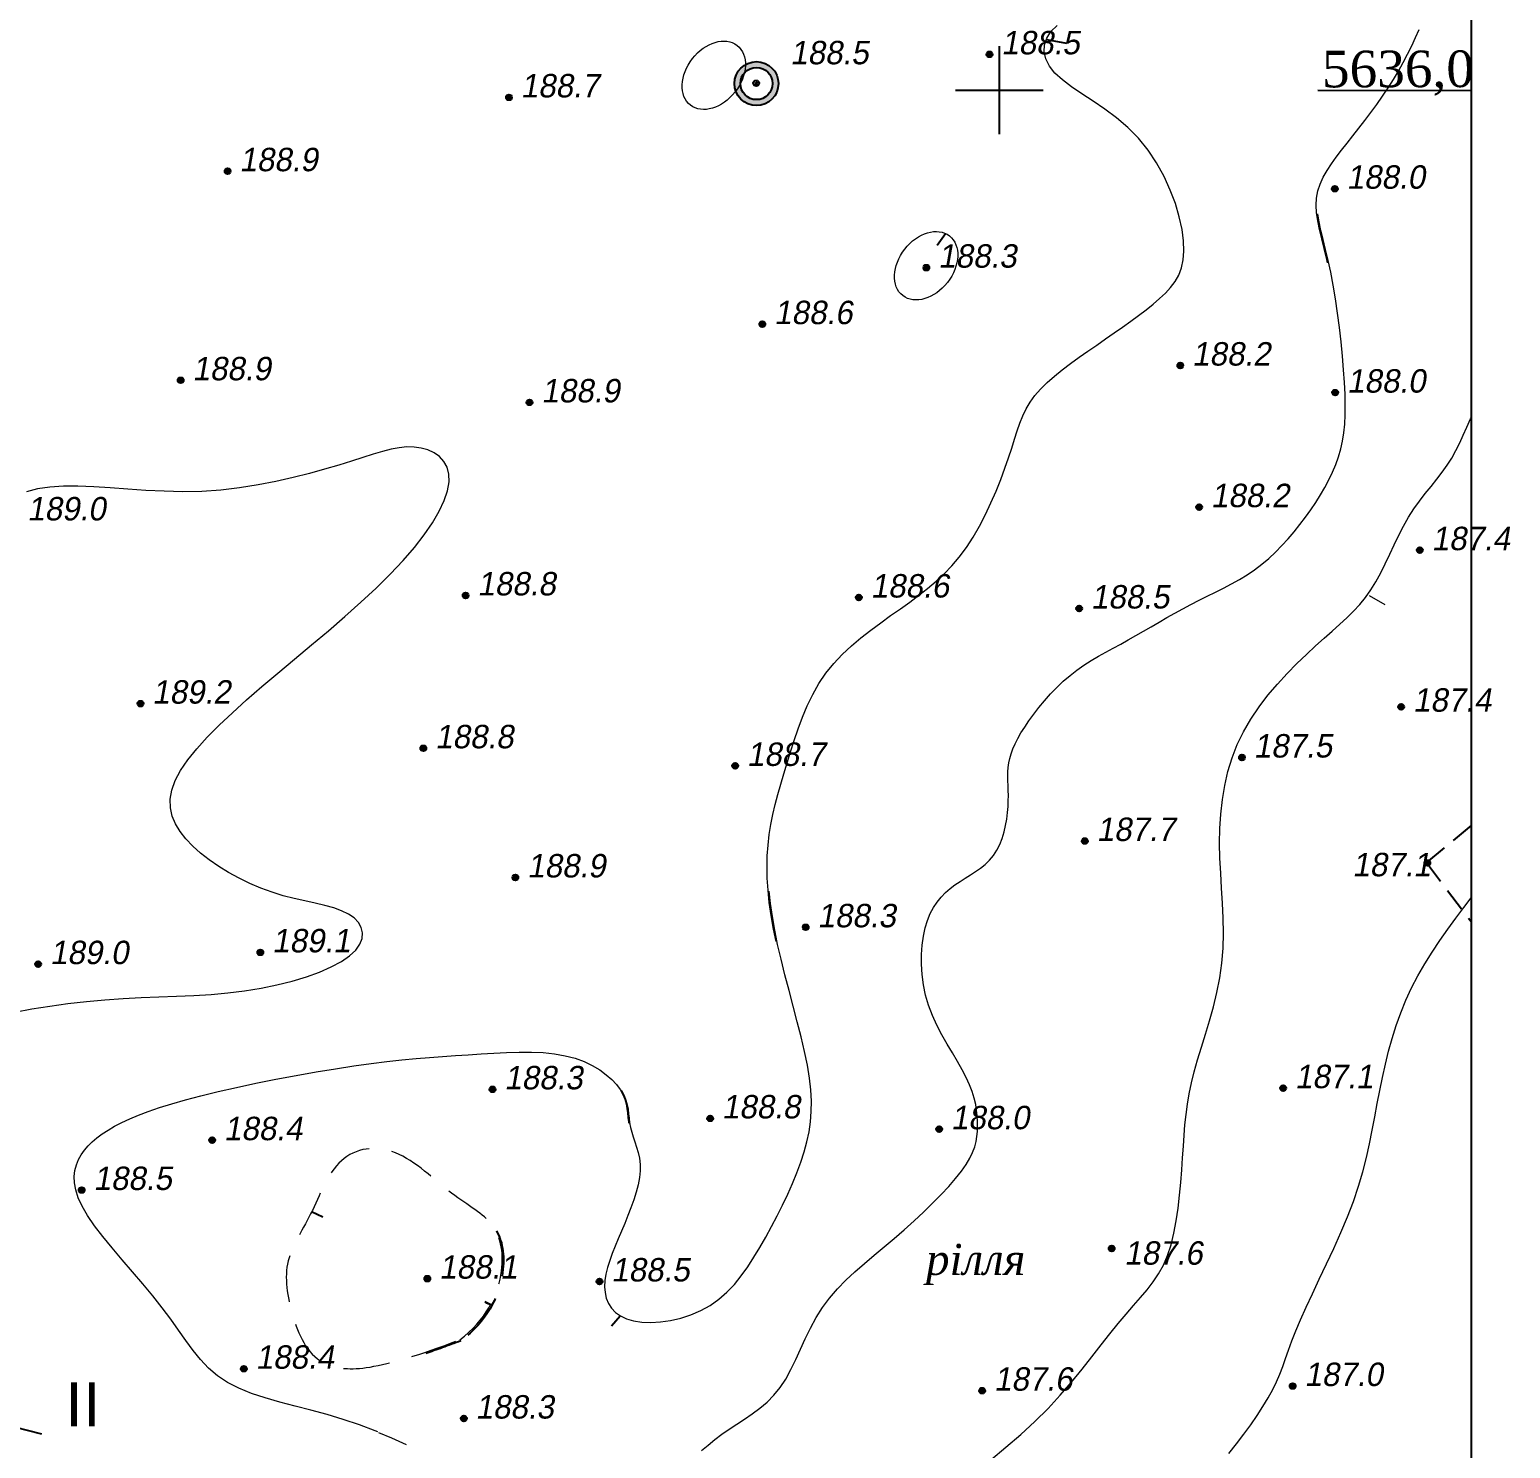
# Model space of a CAD drawing. Header units: millimetres. Extents: x 0 to 6474735, y 0 to 11273163.
# Drawn here: x 3234067.5 to 3234269.8, y 5635814.4 to 5636008.3 of the extents above; entities that cross this region are included whole.
import ezdxf
from ezdxf.enums import TextEntityAlignment as Align

# ---------------------------------------------------------------- set-up
doc = ezdxf.new("R2010")
doc.units = ezdxf.units.MM
doc.header["$PDMODE"] = 32
doc.header["$PDSIZE"] = 0.8
doc.linetypes.add('DASHED2', pattern=[9.525, 6.35, -3.175])
for name, color, linetype in [('NB', 7, 'Continuous'), ('ВЫСОТЫ', 7, 'Continuous'), ('ЗАРАМОЧНОЕ ОФ.', 7, 'Continuous'), ('кресты', 7, 'Continuous'), ('ОШИБКИ', 7, 'Continuous'), ('ПИКЕТЫ', 7, 'Continuous'), ('ПРОМЫШЛЕННЫЕ', 7, 'Continuous'), ('ПРОФІЛЬ_БОРТА', 7, 'Continuous'), ('ПУНКТЫ', 7, 'Continuous'), ('РЕЛЬЕФ', 7, 'Continuous'), ('ТОКА_СТ', 1, 'Continuous')]:
    doc.layers.add(name, color=color, linetype=linetype)
doc.styles.add('grad', font='grad.shx')
doc.styles.add('universw', font='universw.shx', dxfattribs={"oblique": 10})
doc.styles.add('user', font='symeteo.shx', dxfattribs={"height": 2.5})
doc.styles.add('стиль1', font='verdana.ttf', dxfattribs={"height": 4})

# ---------------------------------------------------------------- blocks, each defined once
blk = doc.blocks.new('89_1')
h = blk.add_hatch(color=256)
h.paths.add_polyline_path([(-1.5, 0, 1), (1.5, 0, 1)])
h.paths.add_polyline_path([(1.1, 0, -1), (-1.1, 0, -1)], flags=16)
h.paths.add_polyline_path([(0.06, 0, -1), (-0.06, 0, -1)], flags=0)
for radius in [1.5, 1.1, 0.0622]:
    blk.add_circle((0, 0), radius)
at = {"color": 7, "linetype": 'Continuous', "style": 'grad', "oblique": 10, "width": 0.7}
for tag, p in [('P37', (6.48, 0.16)), ('P4', (6.45, -2.94))]:
    blk.add_attdef(tag, text='', height=2.5, dxfattribs=at).set_placement(p, align=Align.CENTER)
at = {"color": 7, "linetype": 'Continuous', "style": 'user', "flags": 8}
blk.add_attdef('ddddd', (2.53, -1.14), '', height=2.5, dxfattribs=at)
blk = doc.blocks.new('piket')
at = {"layer": 'ПИКЕТЫ', "linetype": 'Continuous'}
h = blk.add_hatch(color=7, dxfattribs=at)
edge = h.paths.add_edge_path()
edge.add_arc((0, 0), 0.3, 0, 360)
at = {"layer": 'ПИКЕТЫ', "color": 7, "linetype": 'Continuous'}
blk.add_circle((0, 0), 0.3, dxfattribs=at)
at = {"layer": 'ВЫСОТЫ', "style": 'universw', "oblique": 6}
blk.add_attdef('H', (1.88, -0.23), '', height=2, dxfattribs=at)
at = {"layer": 'ТОКА_СТ', "style": 'universw', "oblique": 6, "flags": 1}
blk.add_attdef('POINT', text='', height=2, dxfattribs=at).set_placement((0, -2.79), align=Align.CENTER)
blk = doc.blocks.new('POINTINV')
at = {"layer": 'ПУНКТЫ', "color": 0, "linetype": 'Continuous'}
blk.add_point((0, 0), dxfattribs=at)
at = {"layer": 'ВЫСОТЫ', "color": 0, "style": 'grad', "width": 0.7}
blk.add_attdef('POINT_H', (1.6, -0.8), '', height=1.65, dxfattribs=at)
at = {"layer": 'ОШИБКИ', "color": 0, "linetype": 'Continuous', "style": 'grad', "width": 0.7, "flags": 1}
blk.add_attdef('POINT_MX', text='', height=1.65, dxfattribs=at).set_placement((-4.2077, 4.453385), align=Align.RIGHT)
blk.add_attdef('POINT_MY', (2.8923, 4.253385), '', height=1.65, dxfattribs=at)

msp = doc.modelspace()

# ---------------------------------------------------------------- linework, layer by layer
at = {"color": 7, "lineweight": 18}
msp.add_lwpolyline([(3233108.398, 5636373.935), (3234264.428, 5636373.965), (3234264.435, 5634883.717), (3233108.432, 5634883.638)], close=True, dxfattribs=at)
at = {"color": 7, "linetype": 'Continuous'}
msp.add_lwpolyline([(3233108.398, 5636373.935), (3234264.428, 5636373.965), (3234264.428, 5634993.959), (3233893.929, 5634993.934), (3233893.929, 5634883.692), (3233108.432, 5634883.692)], close=True, dxfattribs=at)
at = {"layer": 'кресты', "color": 3, "linetype": 'Continuous'}
for p, q in [((3234200, 5635994), (3234200, 5636006)), ((3234194, 5636000), (3234206, 5636000))]:
    msp.add_line(p, q, dxfattribs=at)
at = {"layer": 'кресты', "color": 7, "linetype": 'Continuous'}
msp.add_line((3234243.493, 5635999.993), (3234264.401, 5635999.97), dxfattribs=at)
at = {"layer": 'ПИКЕТЫ', "color": 7, "linetype": 'DASHED2'}
for points, knots in [([(3234133.787, 5635701.41, 188.38), (3234126.587, 5635708.067, 188.38), (3234112.215, 5635719.51, 188.38), (3234092.066, 5635736.488, 188.38), (3234070.979, 5635752.248, 188.38), (3234059.55, 5635768.234, 188.38), (3234053.777, 5635787.643, 188.38), (3234049.163, 5635832.023, 188.38), (3234043.487, 5635861.646, 188.38)], [0.3879677, 0.3879677, 0.3879677, 0.3879677, 1, 2, 3, 4, 5, 6, 6, 6, 6]), ([(3234039.22, 5635860.71, 189.37), (3234039.22, 5635860.71, 189.37), (3234047.14, 5635812.78, 189.37), (3234051.575, 5635785.774, 189.36), (3234056.866, 5635767.073, 189.37), (3234065.42, 5635750.734, 189.37), (3234079.706, 5635741.43, 189.37), (3234090.091, 5635732.902, 189.37)], [0, 0, 0, 0, 1, 2, 3, 4, 4.4878914, 4.4878914, 4.4878914, 4.4878914])]:
    msp.add_open_spline(points, degree=3, knots=knots, dxfattribs=at)
at = {"layer": 'ПРОФІЛЬ_БОРТА'}
msp.add_lwpolyline([(3233379.719, 5635921.008), (3233485.443, 5635905.906), (3233644.101, 5635883.242), (3233778.541, 5635890.739), (3233976.254, 5635840.16), (3234069.18, 5635816.383)], dxfattribs=at)
at = {"layer": 'РЕЛЬЕФ', "color": 34, "linetype": 'Continuous', "lineweight": 13}
for points in [[(3234169.491, 5635883.642), (3234169.145, 5635885.339), (3234168.824, 5635887.198), (3234168.577, 5635888.973), (3234168.404, 5635890.672), (3234168.302, 5635892.3), (3234168.269, 5635893.866), (3234168.304, 5635895.376), (3234168.405, 5635896.837), (3234168.569, 5635898.257), (3234168.791, 5635899.648), (3234169.065, 5635901.021), (3234169.386, 5635902.389), (3234169.747, 5635903.764), (3234170.142, 5635905.159), (3234170.565, 5635906.587), (3234171.011, 5635908.059), (3234171.477, 5635909.583), (3234171.972, 5635911.145), (3234172.51, 5635912.728), (3234173.104, 5635914.313), (3234173.767, 5635915.881), (3234174.512, 5635917.415), (3234175.353, 5635918.896), (3234176.302, 5635920.305), (3234177.368, 5635921.629), (3234178.534, 5635922.873), (3234179.78, 5635924.044), (3234181.085, 5635925.152), (3234182.427, 5635926.206), (3234183.787, 5635927.213), (3234185.143, 5635928.184), (3234186.474, 5635929.126), (3234187.762, 5635930.05), (3234189.005, 5635930.972), (3234190.201, 5635931.911), (3234191.351, 5635932.885), (3234192.455, 5635933.912), (3234193.513, 5635935.011), (3234194.525, 5635936.199), (3234195.491, 5635937.495), (3234196.409, 5635938.908), (3234197.278, 5635940.417), (3234198.094, 5635941.991), (3234198.853, 5635943.599), (3234199.553, 5635945.21), (3234200.19, 5635946.795), (3234200.761, 5635948.322), (3234201.262, 5635949.761), (3234201.695, 5635951.089), (3234202.082, 5635952.313), (3234202.447, 5635953.447), (3234202.817, 5635954.505), (3234203.218, 5635955.5), (3234203.675, 5635956.449), (3234204.214, 5635957.364), (3234204.862, 5635958.259), (3234205.636, 5635959.148), (3234206.526, 5635960.03), (3234207.515, 5635960.906), (3234208.583, 5635961.776), (3234209.713, 5635962.637), (3234210.887, 5635963.491), (3234212.087, 5635964.336), (3234213.296, 5635965.171), (3234214.495, 5635965.997), (3234215.676, 5635966.813), (3234216.829, 5635967.619), (3234217.946, 5635968.415), (3234219.017, 5635969.203), (3234220.035, 5635969.981), (3234220.989, 5635970.751), (3234221.872, 5635971.512), (3234222.674, 5635972.269), (3234223.386, 5635973.042), (3234223.996, 5635973.856), (3234224.495, 5635974.736), (3234224.871, 5635975.706), (3234225.115, 5635976.79), (3234225.216, 5635978.015), (3234225.164, 5635979.404), (3234224.949, 5635980.97), (3234224.573, 5635982.68), (3234224.036, 5635984.489), (3234223.341, 5635986.351), (3234222.488, 5635988.221), (3234221.48, 5635990.054), (3234220.319, 5635991.804), (3234219.005, 5635993.427), (3234217.55, 5635994.889), (3234215.997, 5635996.202), (3234214.4, 5635997.391), (3234212.811, 5635998.482), (3234211.283, 5635999.498), (3234209.87, 5636000.463), (3234208.622, 5636001.404), (3234207.595, 5636002.343), (3234206.831, 5636003.3), (3234206.337, 5636004.268), (3234206.113, 5636005.235), (3234206.158, 5636006.189), (3234206.468, 5636007.116), (3234207.044, 5636008.005), (3234207.883, 5636008.843)], [(3234198.843, 5635812.803), (3234200.905, 5635814.55), (3234202.928, 5635816.294), (3234204.859, 5635818.053), (3234206.657, 5635819.841), (3234208.323, 5635821.643), (3234209.87, 5635823.435), (3234211.309, 5635825.196), (3234212.652, 5635826.902), (3234213.912, 5635828.531), (3234215.099, 5635830.06), (3234216.226, 5635831.467), (3234217.301, 5635832.739), (3234218.323, 5635833.904), (3234219.284, 5635834.999), (3234220.179, 5635836.062), (3234221.002, 5635837.132), (3234221.747, 5635838.244), (3234222.408, 5635839.439), (3234222.979, 5635840.752), (3234223.457, 5635842.211), (3234223.849, 5635843.794), (3234224.168, 5635845.47), (3234224.423, 5635847.206), (3234224.626, 5635848.971), (3234224.787, 5635850.731), (3234224.917, 5635852.456), (3234225.028, 5635854.112), (3234225.13, 5635855.678), (3234225.235, 5635857.168), (3234225.355, 5635858.605), (3234225.503, 5635860.015), (3234225.69, 5635861.421), (3234225.93, 5635862.847), (3234226.233, 5635864.319), (3234226.612, 5635865.859), (3234227.072, 5635867.487), (3234227.593, 5635869.198), (3234228.145, 5635870.984), (3234228.701, 5635872.834), (3234229.231, 5635874.74), (3234229.709, 5635876.691), (3234230.106, 5635878.678), (3234230.393, 5635880.693), (3234230.552, 5635882.725), (3234230.6, 5635884.771), (3234230.565, 5635886.825), (3234230.473, 5635888.884), (3234230.353, 5635890.942), (3234230.23, 5635892.995), (3234230.133, 5635895.04), (3234230.088, 5635897.071), (3234230.12, 5635899.084), (3234230.24, 5635901.076), (3234230.459, 5635903.041), (3234230.785, 5635904.975), (3234231.227, 5635906.875), (3234231.796, 5635908.737), (3234232.501, 5635910.555), (3234233.35, 5635912.326), (3234234.347, 5635914.046), (3234235.469, 5635915.706), (3234236.687, 5635917.302), (3234237.971, 5635918.825), (3234239.292, 5635920.268), (3234240.622, 5635921.625), (3234241.93, 5635922.888), (3234243.188, 5635924.05), (3234244.372, 5635925.109), (3234245.479, 5635926.087), (3234246.515, 5635927.009), (3234247.483, 5635927.902), (3234248.387, 5635928.79), (3234249.23, 5635929.7), (3234250.017, 5635930.659), (3234250.751, 5635931.692), (3234251.438, 5635932.817), (3234252.088, 5635934.02), (3234252.713, 5635935.278), (3234253.327, 5635936.571), (3234253.94, 5635937.875), (3234254.566, 5635939.168), (3234255.216, 5635940.429), (3234255.903, 5635941.635), (3234256.634, 5635942.769), (3234257.398, 5635943.841), (3234258.179, 5635944.863), (3234258.963, 5635945.85), (3234259.733, 5635946.816), (3234260.474, 5635947.774), (3234261.169, 5635948.738), (3234261.805, 5635949.722), (3234262.371, 5635950.737), (3234262.885, 5635951.784), (3234263.373, 5635952.86), (3234263.858, 5635953.962), (3234264.365, 5635955.087), (3234264.428, 5635955.219)], [(3234065.539, 5635873.996), (3234067.86, 5635874.431), (3234070.281, 5635874.824), (3234072.768, 5635875.171), (3234075.289, 5635875.463), (3234077.811, 5635875.696), (3234080.307, 5635875.866), (3234082.772, 5635875.99), (3234085.206, 5635876.088), (3234087.608, 5635876.18), (3234089.979, 5635876.286), (3234092.319, 5635876.428), (3234094.627, 5635876.625), (3234096.905, 5635876.897), (3234099.145, 5635877.26), (3234101.322, 5635877.71), (3234103.403, 5635878.237), (3234105.356, 5635878.832), (3234107.149, 5635879.485), (3234108.749, 5635880.187), (3234110.123, 5635880.929), (3234111.241, 5635881.7), (3234112.077, 5635882.492), (3234112.638, 5635883.29), (3234112.941, 5635884.08), (3234112.999, 5635884.847), (3234112.828, 5635885.579), (3234112.442, 5635886.259), (3234111.859, 5635886.874), (3234111.091, 5635887.41), (3234110.156, 5635887.858), (3234109.073, 5635888.237), (3234107.864, 5635888.569), (3234106.549, 5635888.88), (3234105.15, 5635889.192), (3234103.688, 5635889.53), (3234102.185, 5635889.918), (3234100.66, 5635890.379), (3234099.135, 5635890.933), (3234097.626, 5635891.574), (3234096.15, 5635892.292), (3234094.723, 5635893.079), (3234093.36, 5635893.923), (3234092.078, 5635894.815), (3234090.893, 5635895.745), (3234089.822, 5635896.703), (3234088.88, 5635897.682), (3234088.085, 5635898.686), (3234087.456, 5635899.722), (3234087.01, 5635900.798), (3234086.765, 5635901.92), (3234086.74, 5635903.095), (3234086.953, 5635904.331), (3234087.42, 5635905.635), (3234088.155, 5635907.011), (3234089.144, 5635908.459), (3234090.365, 5635909.975), (3234091.8, 5635911.557), (3234093.427, 5635913.202), (3234095.227, 5635914.906), (3234097.18, 5635916.667), (3234099.265, 5635918.482), (3234101.46, 5635920.346), (3234103.729, 5635922.249), (3234106.035, 5635924.18), (3234108.341, 5635926.127), (3234110.609, 5635928.079), (3234112.801, 5635930.024), (3234114.88, 5635931.95), (3234116.808, 5635933.847), (3234118.552, 5635935.701), (3234120.101, 5635937.502), (3234121.446, 5635939.237), (3234122.579, 5635940.892), (3234123.494, 5635942.455), (3234124.182, 5635943.913), (3234124.636, 5635945.255), (3234124.848, 5635946.466), (3234124.817, 5635947.538), (3234124.565, 5635948.47), (3234124.122, 5635949.263), (3234123.516, 5635949.92), (3234122.776, 5635950.443), (3234121.932, 5635950.834), (3234121.011, 5635951.094), (3234120.043, 5635951.227), (3234119.049, 5635951.236), (3234118.015, 5635951.13), (3234116.92, 5635950.923), (3234115.74, 5635950.625), (3234114.456, 5635950.249), (3234113.045, 5635949.807), (3234111.485, 5635949.31), (3234109.754, 5635948.77), (3234107.838, 5635948.202), (3234105.755, 5635947.625), (3234103.527, 5635947.06), (3234101.179, 5635946.528), (3234098.735, 5635946.052), (3234096.22, 5635945.653), (3234093.657, 5635945.351), (3234091.07, 5635945.17), (3234088.484, 5635945.12), (3234085.919, 5635945.178), (3234083.396, 5635945.309), (3234080.936, 5635945.48), (3234078.56, 5635945.657), (3234076.289, 5635945.807), (3234074.143, 5635945.895), (3234072.144, 5635945.888), (3234070.307, 5635945.758), (3234068.626, 5635945.496), (3234067.092, 5635945.101)], [(3234148.331, 5635863.325), (3234148.362, 5635863.283), (3234148.733, 5635862.621), (3234148.992, 5635861.977), (3234149.165, 5635861.346), (3234149.277, 5635860.724), (3234149.352, 5635860.107), (3234149.415, 5635859.491), (3234149.492, 5635858.871), (3234149.607, 5635858.244), (3234149.777, 5635857.604), (3234149.989, 5635856.947), (3234150.222, 5635856.267), (3234150.453, 5635855.558), (3234150.661, 5635854.814), (3234150.826, 5635854.03), (3234150.924, 5635853.2), (3234150.935, 5635852.319), (3234150.844, 5635851.382), (3234150.658, 5635850.399), (3234150.392, 5635849.377), (3234150.061, 5635848.329), (3234149.679, 5635847.262), (3234149.26, 5635846.188), (3234148.82, 5635845.116), (3234148.371, 5635844.056), (3234147.93, 5635843.017), (3234147.507, 5635842.001), (3234147.116, 5635841.01), (3234146.77, 5635840.045), (3234146.48, 5635839.108), (3234146.259, 5635838.2), (3234146.12, 5635837.322), (3234146.076, 5635836.477), (3234146.137, 5635835.666), (3234146.31, 5635834.9), (3234146.601, 5635834.187), (3234147.017, 5635833.54), (3234147.561, 5635832.968), (3234148.241, 5635832.483), (3234149.062, 5635832.094), (3234150.029, 5635831.812), (3234151.143, 5635831.646), (3234152.376, 5635831.6), (3234153.698, 5635831.675), (3234155.076, 5635831.873), (3234156.478, 5635832.196), (3234157.872, 5635832.645), (3234159.226, 5635833.223), (3234160.508, 5635833.931), (3234161.693, 5635834.769), (3234162.787, 5635835.726), (3234163.8, 5635836.789), (3234164.745, 5635837.947), (3234165.635, 5635839.186), (3234166.481, 5635840.494), (3234167.295, 5635841.859), (3234168.09, 5635843.267), (3234168.874, 5635844.706), (3234169.641, 5635846.168), (3234170.38, 5635847.644), (3234171.084, 5635849.123), (3234171.741, 5635850.599), (3234172.342, 5635852.062), (3234172.877, 5635853.502), (3234173.338, 5635854.912), (3234173.714, 5635856.288), (3234174.003, 5635857.647), (3234174.202, 5635859.013), (3234174.309, 5635860.408), (3234174.322, 5635861.855), (3234174.238, 5635863.377), (3234174.055, 5635864.998), (3234173.771, 5635866.74), (3234173.387, 5635868.618), (3234172.922, 5635870.609), (3234172.399, 5635872.684), (3234171.84, 5635874.813), (3234171.269, 5635876.965), (3234170.708, 5635879.11), (3234170.18, 5635881.218), (3234169.708, 5635883.259), (3234169.31, 5635885.209), (3234168.989, 5635887.068), (3234168.742, 5635888.843), (3234168.572, 5635890.512)], [(3234169.656, 5635883.512), (3234169.31, 5635885.209), (3234168.989, 5635887.068), (3234168.742, 5635888.843), (3234168.572, 5635890.512)], [(3234231.33, 5635813.687), (3234232.38, 5635815.011), (3234233.382, 5635816.323), (3234234.326, 5635817.614), (3234235.204, 5635818.877), (3234236.005, 5635820.104), (3234236.72, 5635821.287), (3234237.34, 5635822.418), (3234237.861, 5635823.495), (3234238.307, 5635824.543), (3234238.709, 5635825.593), (3234239.097, 5635826.677), (3234239.502, 5635827.825), (3234239.954, 5635829.067), (3234240.484, 5635830.436), (3234241.122, 5635831.962), (3234241.887, 5635833.666), (3234242.758, 5635835.526), (3234243.702, 5635837.509), (3234244.685, 5635839.583), (3234245.674, 5635841.716), (3234246.637, 5635843.876), (3234247.54, 5635846.029), (3234248.35, 5635848.145), (3234249.044, 5635850.196), (3234249.631, 5635852.186), (3234250.129, 5635854.122), (3234250.559, 5635856.013), (3234250.939, 5635857.867), (3234251.287, 5635859.693), (3234251.623, 5635861.5), (3234251.965, 5635863.296), (3234252.33, 5635865.087), (3234252.73, 5635866.873), (3234253.171, 5635868.65), (3234253.663, 5635870.417), (3234254.213, 5635872.168), (3234254.831, 5635873.903), (3234255.524, 5635875.617), (3234256.301, 5635877.309), (3234257.166, 5635878.974), (3234258.108, 5635880.611), (3234259.111, 5635882.217), (3234260.16, 5635883.789), (3234261.239, 5635885.326), (3234262.332, 5635886.824), (3234263.424, 5635888.281), (3234264.428, 5635889.601)], [(3234115.085, 5635816.65), (3234114.746, 5635816.792), (3234112.581, 5635817.606), (3234110.376, 5635818.344), (3234108.161, 5635819), (3234105.963, 5635819.594), (3234103.806, 5635820.154), (3234101.718, 5635820.706), (3234099.724, 5635821.279), (3234097.851, 5635821.9), (3234096.124, 5635822.595), (3234094.569, 5635823.393), (3234093.202, 5635824.315), (3234091.991, 5635825.356), (3234090.895, 5635826.509), (3234089.871, 5635827.763), (3234088.878, 5635829.108), (3234087.874, 5635830.535), (3234086.816, 5635832.035), (3234085.664, 5635833.598), (3234084.388, 5635835.213), (3234083.022, 5635836.859), (3234081.609, 5635838.516), (3234080.196, 5635840.162), (3234078.829, 5635841.775), (3234077.553, 5635843.333), (3234076.414, 5635844.816), (3234075.458, 5635846.202), (3234074.718, 5635847.473), (3234074.187, 5635848.635), (3234073.843, 5635849.698), (3234073.667, 5635850.67), (3234073.638, 5635851.561), (3234073.735, 5635852.382), (3234073.939, 5635853.14), (3234074.229, 5635853.847), (3234074.589, 5635854.511), (3234075.017, 5635855.137), (3234075.516, 5635855.732), (3234076.088, 5635856.299), (3234076.735, 5635856.844), (3234077.459, 5635857.373), (3234078.264, 5635857.889), (3234079.151, 5635858.399), (3234080.126, 5635858.907), (3234081.205, 5635859.416), (3234082.407, 5635859.926), (3234083.752, 5635860.441), (3234085.259, 5635860.963), (3234086.947, 5635861.492), (3234088.835, 5635862.032), (3234090.943, 5635862.584), (3234093.277, 5635863.148), (3234095.798, 5635863.717), (3234098.451, 5635864.279), (3234101.182, 5635864.827), (3234103.939, 5635865.349), (3234106.669, 5635865.835), (3234109.317, 5635866.276), (3234111.83, 5635866.662), (3234114.169, 5635866.986), (3234116.346, 5635867.254), (3234118.386, 5635867.475), (3234120.316, 5635867.657), (3234122.16, 5635867.81), (3234123.945, 5635867.942), (3234125.697, 5635868.062), (3234127.44, 5635868.179), (3234129.195, 5635868.298), (3234130.952, 5635868.408), (3234132.696, 5635868.495), (3234134.412, 5635868.542), (3234136.084, 5635868.537), (3234137.698, 5635868.463), (3234139.237, 5635868.307), (3234140.687, 5635868.052), (3234142.034, 5635867.69), (3234143.273, 5635867.233), (3234144.398, 5635866.696), (3234145.407, 5635866.097), (3234146.296, 5635865.452), (3234147.059, 5635864.779), (3234147.694, 5635864.094), (3234148.197, 5635863.413), (3234148.568, 5635862.751), (3234148.828, 5635862.107), (3234149.001, 5635861.476), (3234149.112, 5635860.854), (3234149.187, 5635860.237), (3234149.25, 5635859.621), (3234149.327, 5635859.001), (3234149.355, 5635858.848)], [(3234148.331, 5635863.325), (3234148.362, 5635863.283), (3234148.733, 5635862.621), (3234148.992, 5635861.977), (3234149.165, 5635861.346), (3234149.277, 5635860.724), (3234149.352, 5635860.107), (3234149.415, 5635859.491), (3234149.492, 5635858.871), (3234149.52, 5635858.717)], [(3234148.331, 5635863.325), (3234148.362, 5635863.283), (3234148.733, 5635862.621), (3234148.992, 5635861.977), (3234149.165, 5635861.346), (3234149.277, 5635860.724), (3234149.352, 5635860.107), (3234149.415, 5635859.491), (3234149.492, 5635858.871), (3234149.52, 5635858.717)], [(3234148.331, 5635863.325), (3234148.362, 5635863.283), (3234148.733, 5635862.621), (3234148.992, 5635861.977), (3234149.165, 5635861.346), (3234149.277, 5635860.724), (3234149.352, 5635860.107), (3234149.415, 5635859.491), (3234149.492, 5635858.871), (3234149.52, 5635858.717)], [(3234148.331, 5635863.325), (3234148.362, 5635863.283), (3234148.733, 5635862.621), (3234148.992, 5635861.977), (3234149.165, 5635861.346), (3234149.277, 5635860.724), (3234149.352, 5635860.107), (3234149.415, 5635859.491), (3234149.492, 5635858.871), (3234149.52, 5635858.717)], [(3234119.002, 5635814.862), (3234117.006, 5635815.786), (3234115.245, 5635816.522)], [(3234115.25, 5635816.52), (3234115.245, 5635816.522)]]:
    msp.add_lwpolyline(points, dxfattribs=at)
at = {"layer": 'РЕЛЬЕФ', "color": 34, "linetype": 'Continuous'}
for points in [[(3234206.44, 5636006.914), (3234209.176, 5636006.431)], [(3234192.622, 5635980.378), (3234191.488, 5635978.791)], [(3234106.038, 5635846.761), (3234107.592, 5635846.036)], [(3234130.457, 5635834.067), (3234129.701, 5635834.416)]]:
    msp.add_lwpolyline(points, dxfattribs=at)
at = {"layer": 'РЕЛЬЕФ', "color": 34, "linetype": 'Continuous', "lineweight": 18}
for points in [[(3234244.838, 5635976.419), (3234244.743, 5635976.855), (3234244.386, 5635978.338), (3234244.048, 5635979.702), (3234243.747, 5635980.962), (3234243.504, 5635982.132), (3234243.339, 5635983.229), (3234243.273, 5635984.266), (3234243.325, 5635985.259), (3234243.51, 5635986.221), (3234243.819, 5635987.162), (3234244.239, 5635988.088), (3234244.756, 5635989.008), (3234245.354, 5635989.929), (3234246.021, 5635990.859), (3234246.743, 5635991.806), (3234247.505, 5635992.777), (3234248.294, 5635993.778), (3234249.1, 5635994.809), (3234249.916, 5635995.866), (3234250.731, 5635996.946), (3234251.538, 5635998.048), (3234252.328, 5635999.167), (3234253.092, 5636000.302), (3234253.821, 5636001.449), (3234254.508, 5636002.605), (3234255.153, 5636003.764), (3234255.756, 5636004.918), (3234256.32, 5636006.06), (3234256.846, 5636007.182), (3234257.333, 5636008.278)], [(3234159.331, 5635814.078), (3234160.202, 5635814.843), (3234161.122, 5635815.588), (3234162.091, 5635816.307), (3234163.104, 5635816.998), (3234164.147, 5635817.679), (3234165.203, 5635818.369), (3234166.253, 5635819.09), (3234167.281, 5635819.862), (3234168.268, 5635820.705), (3234169.197, 5635821.641), (3234170.05, 5635822.69), (3234170.818, 5635823.865), (3234171.519, 5635825.147), (3234172.18, 5635826.511), (3234172.827, 5635827.929), (3234173.489, 5635829.375), (3234174.19, 5635830.824), (3234174.958, 5635832.249), (3234175.819, 5635833.623), (3234176.793, 5635834.928), (3234177.872, 5635836.169), (3234179.039, 5635837.362), (3234180.279, 5635838.519), (3234181.575, 5635839.656), (3234182.913, 5635840.785), (3234184.275, 5635841.922), (3234185.647, 5635843.079), (3234187.012, 5635844.265), (3234188.352, 5635845.472), (3234189.648, 5635846.682), (3234190.881, 5635847.882), (3234192.033, 5635849.057), (3234193.085, 5635850.19), (3234194.019, 5635851.267), (3234194.815, 5635852.273), (3234195.461, 5635853.198), (3234195.967, 5635854.049), (3234196.351, 5635854.842), (3234196.63, 5635855.587), (3234196.819, 5635856.3), (3234196.935, 5635856.993), (3234196.997, 5635857.68), (3234197.019, 5635858.373), (3234197.015, 5635859.086), (3234196.978, 5635859.824), (3234196.897, 5635860.592), (3234196.762, 5635861.396), (3234196.562, 5635862.242), (3234196.287, 5635863.133), (3234195.925, 5635864.076), (3234195.466, 5635865.076), (3234194.906, 5635866.136), (3234194.266, 5635867.253), (3234193.575, 5635868.425), (3234192.861, 5635869.645), (3234192.152, 5635870.91), (3234191.477, 5635872.217), (3234190.864, 5635873.56), (3234190.341, 5635874.935), (3234189.931, 5635876.337), (3234189.633, 5635877.75), (3234189.442, 5635879.157), (3234189.35, 5635880.542), (3234189.353, 5635881.887), (3234189.443, 5635883.176), (3234189.616, 5635884.391), (3234189.864, 5635885.516), (3234190.182, 5635886.538), (3234190.565, 5635887.461), (3234191.006, 5635888.293), (3234191.503, 5635889.044), (3234192.049, 5635889.722), (3234192.639, 5635890.335), (3234193.268, 5635890.893), (3234193.931, 5635891.402), (3234194.623, 5635891.874), (3234195.33, 5635892.323), (3234196.041, 5635892.764), (3234196.742, 5635893.213), (3234197.42, 5635893.686), (3234198.063, 5635894.198), (3234198.658, 5635894.766), (3234199.192, 5635895.403), (3234199.654, 5635896.122), (3234200.047, 5635896.909), (3234200.374, 5635897.748), (3234200.641, 5635898.62), (3234200.851, 5635899.508), (3234201.01, 5635900.395), (3234201.121, 5635901.262), (3234201.19, 5635902.093), (3234201.221, 5635902.874), (3234201.224, 5635903.608), (3234201.209, 5635904.303), (3234201.186, 5635904.965), (3234201.165, 5635905.602), (3234201.156, 5635906.222), (3234201.169, 5635906.832), (3234201.214, 5635907.439), (3234201.301, 5635908.051), (3234201.435, 5635908.673), (3234201.619, 5635909.311), (3234201.859, 5635909.972), (3234202.159, 5635910.662), (3234202.522, 5635911.386), (3234202.954, 5635912.151), (3234203.458, 5635912.962), (3234204.038, 5635913.822), (3234204.687, 5635914.72), (3234205.399, 5635915.639), (3234206.166, 5635916.564), (3234206.983, 5635917.481), (3234207.84, 5635918.373), (3234208.733, 5635919.225), (3234209.653, 5635920.021), (3234210.594, 5635920.752), (3234211.554, 5635921.423), (3234212.531, 5635922.047), (3234213.523, 5635922.636), (3234214.528, 5635923.201), (3234215.545, 5635923.754), (3234216.572, 5635924.307), (3234217.608, 5635924.873), (3234218.65, 5635925.458), (3234219.699, 5635926.062), (3234220.755, 5635926.677), (3234221.82, 5635927.298), (3234222.893, 5635927.919), (3234223.976, 5635928.535), (3234225.068, 5635929.138), (3234226.17, 5635929.724), (3234227.282, 5635930.289), (3234228.398, 5635930.841), (3234229.514, 5635931.39), (3234230.623, 5635931.947), (3234231.718, 5635932.522), (3234232.795, 5635933.125), (3234233.848, 5635933.768), (3234234.869, 5635934.461), (3234235.856, 5635935.211), (3234236.806, 5635936.014), (3234237.722, 5635936.866), (3234238.604, 5635937.759), (3234239.452, 5635938.687), (3234240.269, 5635939.644), (3234241.053, 5635940.625), (3234241.807, 5635941.622), (3234242.53, 5635942.63), (3234243.218, 5635943.648), (3234243.866, 5635944.675), (3234244.47, 5635945.709), (3234245.023, 5635946.75), (3234245.521, 5635947.797), (3234245.959, 5635948.849), (3234246.333, 5635949.905), (3234246.638, 5635950.967), (3234246.877, 5635952.05), (3234247.053, 5635953.174), (3234247.171, 5635954.357), (3234247.234, 5635955.617), (3234247.246, 5635956.972), (3234247.211, 5635958.443), (3234247.133, 5635960.046), (3234247.015, 5635961.792), (3234246.86, 5635963.653), (3234246.669, 5635965.589), (3234246.445, 5635967.565), (3234246.191, 5635969.543), (3234245.907, 5635971.484), (3234245.597, 5635973.352), (3234245.262, 5635975.108), (3234244.908, 5635976.725), (3234244.551, 5635978.208), (3234244.212, 5635979.572), (3234243.912, 5635980.831), (3234243.669, 5635982.002), (3234243.504, 5635983.099)], [(3234245.003, 5635976.289), (3234244.908, 5635976.725), (3234244.551, 5635978.208), (3234244.212, 5635979.572), (3234243.912, 5635980.831), (3234243.669, 5635982.002)]]:
    msp.add_lwpolyline(points, dxfattribs=at)
at = {"layer": 'РЕЛЬЕФ', "color": 34, "linetype": 'Continuous', "lineweight": 13, "elevation": 188.46}
msp.add_lwpolyline([(3234250.513, 5635930.952), (3234252.666, 5635929.722)], dxfattribs=at)
at = {"layer": 'РЕЛЬЕФ', "color": 7, "linetype": 'DASHED2', "ltscale": 0.5, "elevation": 375.52}
for points in [[(3234264.428, 5635899.496), (3234258.355, 5635894.43)], [(3234258.355, 5635894.43), (3234264.428, 5635886.394)]]:
    msp.add_lwpolyline(points, dxfattribs=at)
at = {"layer": 'РЕЛЬЕФ', "color": 34, "linetype": 'Continuous', "elevation": 188.46}
for points in [[(3234130.622, 5635833.937), (3234129.866, 5635834.286)], [(3234130.622, 5635833.937), (3234129.866, 5635834.286)], [(3234148.182, 5635832.471), (3234147.033, 5635831.108)]]:
    msp.add_lwpolyline(points, dxfattribs=at)
at = {"layer": 'РЕЛЬЕФ', "color": 34, "lineweight": 13, "ltscale": 0.2}
for centre in [(3234160.986, 5636002.029), (3234189.99, 5635976.004)]:
    msp.add_ellipse(centre, major_axis=(-3.187, -4.086), ratio=0.7136804, start_param=-3.141592653589793, end_param=3.141592653589793, dxfattribs=at)
at = {"layer": 'РЕЛЬЕФ', "color": 34, "linetype": 'DASHED2', "lineweight": 9}
for points in [[(3234126.294, 5635829.223), (3234115.062, 5635824.933), (3234106.666, 5635824.509), (3234103.359, 5635831.969), (3234101.781, 5635839.882), (3234106.125, 5635845.932), (3234109.259, 5635854.973), (3234117.591, 5635856.325), (3234125.495, 5635848.424), (3234131.477, 5635845.577), (3234132.873, 5635838.537), (3234129.908, 5635831.936), (3234126.294, 5635829.223)], [(3234126.459, 5635829.093, 188.46), (3234124.694, 5635828.419, 188.46), (3234123.103, 5635827.845, 188.46), (3234121.664, 5635827.362, 188.46)]]:
    msp.add_open_spline(points, degree=3, dxfattribs=at)
at = {"layer": 'РЕЛЬЕФ', "color": 34, "linetype": 'DASHED2'}
msp.add_open_spline([(3234131.303, 5635844.097, 188.46), (3234132.209, 5635842.506, 188.46), (3234132.853, 5635837.994, 188.46), (3234130.073, 5635831.806, 188.46), (3234126.459, 5635829.093, 188.46)], degree=3, knots=[8.1250155, 8.1250155, 8.1250155, 8.1250155, 9, 10, 10, 10, 10], dxfattribs=at)
at = {"layer": 'РЕЛЬЕФ', "color": 34, "linetype": 'Continuous', "lineweight": 13}
msp.add_open_spline([(3234050.226, 5635832.117), (3234052.682, 5635816.329), (3234065.015, 5635811.739), (3234073.28, 5635795.215), (3234082.325, 5635787.687), (3234087.771, 5635784.471), (3234088.576, 5635784.009)], degree=3, knots=[0, 0, 0, 0, 1, 2, 3, 3.1734416, 3.1734416, 3.1734416, 3.1734416], dxfattribs=at)
at = {"layer": 'РЕЛЬЕФ', "color": 34, "linetype": 'DASHED2'}
msp.add_open_spline([(3234126.459, 5635829.093, 188.46), (3234124.694, 5635828.419, 188.46), (3234123.103, 5635827.845, 188.46), (3234121.664, 5635827.362, 188.46)], degree=3, dxfattribs=at)

# ---------------------------------------------------------------- block references
at = {"layer": 'ПИКЕТЫ', "color": 4}
ref = msp.add_blockref('piket', (3234198.648, 5636004.892, 191.05), dxfattribs=dict(at, xscale=1.333333333333333, yscale=1.333333333333333, zscale=1.333333333333333))
ref.add_attrib('H', '188.5', (3234200.248, 5636004.892, 191.05), dxfattribs={"layer": 'ВЫСОТЫ', "height": 3.2, "style": 'universw', "oblique": 10})
ref = msp.add_blockref('piket', (3234133.01, 5635999.01, 188.71), dxfattribs=dict(at, xscale=1.333333333333333, yscale=1.333333333333333, zscale=1.333333333333333))
ref.add_attrib('H', '188.7', (3234134.61, 5635999.01, 188.71), dxfattribs={"layer": 'ВЫСОТЫ', "height": 3.2, "style": 'universw', "oblique": 10})
ref = msp.add_blockref('piket', (3234094.584, 5635988.919, 190.54), dxfattribs=dict(at, xscale=1.333333333333333, yscale=1.333333333333333, zscale=1.333333333333333))
ref.add_attrib('H', '188.9', (3234096.184, 5635988.919, 190.54), dxfattribs={"layer": 'ВЫСОТЫ', "height": 3.2, "style": 'universw', "oblique": 10})
ref = msp.add_blockref('piket', (3234245.82, 5635986.53, 187.96), dxfattribs=dict(at, xscale=1.333333333333333, yscale=1.333333333333333, zscale=1.333333333333333))
ref.add_attrib('H', '188.0', (3234247.42, 5635986.53, 187.96), dxfattribs={"layer": 'ВЫСОТЫ', "height": 3.2, "style": 'universw', "oblique": 10})
ref = msp.add_blockref('piket', (3234190.03, 5635975.74, 188.31), dxfattribs=dict(at, xscale=1.333333333333333, yscale=1.333333333333333, zscale=1.333333333333333))
ref.add_attrib('H', '188.3', (3234191.63, 5635975.74, 188.31), dxfattribs={"layer": 'ВЫСОТЫ', "height": 3.2, "style": 'universw', "oblique": 10})
ref = msp.add_blockref('piket', (3234167.62, 5635968.02, 188.55), dxfattribs=dict(at, xscale=1.333333333333333, yscale=1.333333333333333, zscale=1.333333333333333))
ref.add_attrib('H', '188.6', (3234169.22, 5635968.02, 188.55), dxfattribs={"layer": 'ВЫСОТЫ', "height": 3.2, "style": 'universw', "oblique": 10})
ref = msp.add_blockref('piket', (3234224.71, 5635962.36, 188.24), dxfattribs=dict(at, xscale=1.333333333333333, yscale=1.333333333333333, zscale=1.333333333333333))
ref.add_attrib('H', '188.2', (3234226.31, 5635962.36, 188.24), dxfattribs={"layer": 'ВЫСОТЫ', "height": 3.2, "style": 'universw', "oblique": 10})
ref = msp.add_blockref('piket', (3234088.17, 5635960.35, 188.9), dxfattribs=dict(at, xscale=1.333333333333333, yscale=1.333333333333333, zscale=1.333333333333333))
ref.add_attrib('H', '188.9', (3234089.77, 5635960.35, 188.9), dxfattribs={"layer": 'ВЫСОТЫ', "height": 3.2, "style": 'universw', "oblique": 10})
ref = msp.add_blockref('piket', (3234135.83, 5635957.33, 188.86), dxfattribs=dict(at, xscale=1.333333333333333, yscale=1.333333333333333, zscale=1.333333333333333))
ref.add_attrib('H', '188.9', (3234137.43, 5635957.33, 188.86), dxfattribs={"layer": 'ВЫСОТЫ', "height": 3.2, "style": 'universw', "oblique": 10})
ref = msp.add_blockref('piket', (3234245.879, 5635958.665, 500.705), dxfattribs=dict(at, xscale=1.333333333333333, yscale=1.333333333333333, zscale=1.333333333333333))
ref.add_attrib('H', '188.0', (3234247.475, 5635958.665, 500.705), dxfattribs={"layer": 'ВЫСОТЫ', "height": 3.2, "style": 'universw', "oblique": 10})
ref = msp.add_blockref('piket', (3234227.28, 5635943.01, 188.2), dxfattribs=dict(at, xscale=1.333333333333333, yscale=1.333333333333333, zscale=1.333333333333333))
ref.add_attrib('H', '188.2', (3234228.88, 5635943.01, 188.2), dxfattribs={"layer": 'ВЫСОТЫ', "height": 3.2, "style": 'universw', "oblique": 10})
ref = msp.add_blockref('piket', (3234065.6, 5635941.2, 189.03), dxfattribs=dict(at, xscale=1.333333333333333, yscale=1.333333333333333, zscale=1.333333333333333))
ref.add_attrib('H', '189.0', (3234067.2, 5635941.2, 189.03), dxfattribs={"layer": 'ВЫСОТЫ', "height": 3.2, "style": 'universw', "oblique": 10})
ref = msp.add_blockref('piket', (3234257.438, 5635937.132, 499.854), dxfattribs=dict(at, xscale=1.333333333333333, yscale=1.333333333333333, zscale=1.333333333333333))
ref.add_attrib('H', '187.4', (3234259.034, 5635937.132, 499.854), dxfattribs={"layer": 'ВЫСОТЫ', "height": 3.2, "style": 'universw', "oblique": 10})
ref = msp.add_blockref('piket', (3234127.09, 5635930.95, 188.81), dxfattribs=dict(at, xscale=1.333333333333333, yscale=1.333333333333333, zscale=1.333333333333333))
ref.add_attrib('H', '188.8', (3234128.69, 5635930.95, 188.81), dxfattribs={"layer": 'ВЫСОТЫ', "height": 3.2, "style": 'universw', "oblique": 10})
ref = msp.add_blockref('piket', (3234180.81, 5635930.66, 188.61), dxfattribs=dict(at, xscale=1.333333333333333, yscale=1.333333333333333, zscale=1.333333333333333))
ref.add_attrib('H', '188.6', (3234182.41, 5635930.66, 188.61), dxfattribs={"layer": 'ВЫСОТЫ', "height": 3.2, "style": 'universw', "oblique": 10})
ref = msp.add_blockref('piket', (3234210.89, 5635929.16, 188.51), dxfattribs=dict(at, xscale=1.333333333333333, yscale=1.333333333333333, zscale=1.333333333333333))
ref.add_attrib('H', '188.5', (3234212.49, 5635929.16, 188.51), dxfattribs={"layer": 'ВЫСОТЫ', "height": 3.2, "style": 'universw', "oblique": 10})
ref = msp.add_blockref('piket', (3234082.67, 5635916.16, 189.15), dxfattribs=dict(at, xscale=1.333333333333333, yscale=1.333333333333333, zscale=1.333333333333333))
ref.add_attrib('H', '189.2', (3234084.27, 5635916.16, 189.15), dxfattribs={"layer": 'ВЫСОТЫ', "height": 3.2, "style": 'universw', "oblique": 10})
ref = msp.add_blockref('piket', (3234254.891, 5635915.722, 499.947), dxfattribs=dict(at, xscale=1.333333333333333, yscale=1.333333333333333, zscale=1.333333333333333))
ref.add_attrib('H', '187.4', (3234256.485, 5635915.058, 499.947), dxfattribs={"layer": 'ВЫСОТЫ', "height": 3.2, "style": 'universw', "oblique": 10})
ref = msp.add_blockref('piket', (3234121.32, 5635910.06, 188.76), dxfattribs=dict(at, xscale=1.333333333333333, yscale=1.333333333333333, zscale=1.333333333333333))
ref.add_attrib('H', '188.8', (3234122.92, 5635910.06, 188.76), dxfattribs={"layer": 'ВЫСОТЫ', "height": 3.2, "style": 'universw', "oblique": 10})
ref = msp.add_blockref('piket', (3234233.133, 5635908.795, 499.974), dxfattribs=dict(at, xscale=1.333333333333333, yscale=1.333333333333333, zscale=1.333333333333333))
ref.add_attrib('H', '187.5', (3234234.729, 5635908.795, 499.974), dxfattribs={"layer": 'ВЫСОТЫ', "height": 3.2, "style": 'universw', "oblique": 10})
ref = msp.add_blockref('piket', (3234163.9, 5635907.65, 188.66), dxfattribs=dict(at, xscale=1.333333333333333, yscale=1.333333333333333, zscale=1.333333333333333))
ref.add_attrib('H', '188.7', (3234165.5, 5635907.65, 188.66), dxfattribs={"layer": 'ВЫСОТЫ', "height": 3.2, "style": 'universw', "oblique": 10})
ref = msp.add_blockref('piket', (3234211.68, 5635897.387, 500.226), dxfattribs=dict(at, xscale=1.333333333333333, yscale=1.333333333333333, zscale=1.333333333333333))
ref.add_attrib('H', '187.7', (3234213.276, 5635897.387, 500.226), dxfattribs={"layer": 'ВЫСОТЫ', "height": 3.2, "style": 'universw', "oblique": 10})
ref = msp.add_blockref('piket', (3234133.89, 5635892.41, 188.87), dxfattribs=dict(at, xscale=1.333333333333333, yscale=1.333333333333333, zscale=1.333333333333333))
ref.add_attrib('H', '188.9', (3234135.49, 5635892.41, 188.87), dxfattribs={"layer": 'ВЫСОТЫ', "height": 3.2, "style": 'universw', "oblique": 10})
ref = msp.add_blockref('piket', (3234258.462, 5635894.39, 499.442), dxfattribs=dict(at, xscale=1.333333333333333, yscale=1.333333333333333, zscale=1.333333333333333))
ref.add_attrib('H', '187.1', (3234248.205, 5635892.569, 499.442), dxfattribs={"layer": 'ВЫСОТЫ', "height": 3.2, "style": 'universw', "oblique": 10})
ref = msp.add_blockref('piket', (3234173.545, 5635885.595, 501.038), dxfattribs=dict(at, xscale=1.333333333333333, yscale=1.333333333333333, zscale=1.333333333333333))
ref.add_attrib('H', '188.3', (3234175.141, 5635885.595, 501.038), dxfattribs={"layer": 'ВЫСОТЫ', "height": 3.2, "style": 'universw', "oblique": 10})
ref = msp.add_blockref('piket', (3234099.05, 5635882.17, 189.08), dxfattribs=dict(at, xscale=1.333333333333333, yscale=1.333333333333333, zscale=1.333333333333333))
ref.add_attrib('H', '189.1', (3234100.65, 5635882.17, 189.08), dxfattribs={"layer": 'ВЫСОТЫ', "height": 3.2, "style": 'universw', "oblique": 10})
ref = msp.add_blockref('piket', (3234068.71, 5635880.56, 189.03), dxfattribs=dict(at, xscale=1.333333333333333, yscale=1.333333333333333, zscale=1.333333333333333))
ref.add_attrib('H', '189.0', (3234070.31, 5635880.56, 189.03), dxfattribs={"layer": 'ВЫСОТЫ', "height": 3.2, "style": 'universw', "oblique": 10})
ref = msp.add_blockref('piket', (3234130.76, 5635863.45, 188.29), dxfattribs=dict(at, xscale=1.333333333333333, yscale=1.333333333333333, zscale=1.333333333333333))
ref.add_attrib('H', '188.3', (3234132.36, 5635863.45, 188.29), dxfattribs={"layer": 'ВЫСОТЫ', "height": 3.2, "style": 'universw', "oblique": 10})
ref = msp.add_blockref('piket', (3234238.768, 5635863.608, 499.495), dxfattribs=dict(at, xscale=1.333333333333333, yscale=1.333333333333333, zscale=1.333333333333333))
ref.add_attrib('H', '187.1', (3234240.364, 5635863.608, 499.495), dxfattribs={"layer": 'ВЫСОТЫ', "height": 3.2, "style": 'universw', "oblique": 10})
ref = msp.add_blockref('piket', (3234160.487, 5635859.479, 501.689), dxfattribs=dict(at, xscale=1.333333333333333, yscale=1.333333333333333, zscale=1.333333333333333))
ref.add_attrib('H', '188.8', (3234162.083, 5635859.479, 501.689), dxfattribs={"layer": 'ВЫСОТЫ', "height": 3.2, "style": 'universw', "oblique": 10})
ref = msp.add_blockref('piket', (3234191.772, 5635857.997, 500.732), dxfattribs=dict(at, xscale=1.333333333333333, yscale=1.333333333333333, zscale=1.333333333333333))
ref.add_attrib('H', '188.0', (3234193.368, 5635857.997, 500.732), dxfattribs={"layer": 'ВЫСОТЫ', "height": 3.2, "style": 'universw', "oblique": 10})
ref = msp.add_blockref('piket', (3234092.47, 5635856.5, 188.4), dxfattribs=dict(at, xscale=1.333333333333333, yscale=1.333333333333333, zscale=1.333333333333333))
ref.add_attrib('H', '188.4', (3234094.07, 5635856.5, 188.4), dxfattribs={"layer": 'ВЫСОТЫ', "height": 3.2, "style": 'universw', "oblique": 10})
ref = msp.add_blockref('piket', (3234074.65, 5635849.69, 188.49), dxfattribs=dict(at, xscale=1.333333333333333, yscale=1.333333333333333, zscale=1.333333333333333))
ref.add_attrib('H', '188.5', (3234076.25, 5635849.69, 188.49), dxfattribs={"layer": 'ВЫСОТЫ', "height": 3.2, "style": 'universw', "oblique": 10})
ref = msp.add_blockref('piket', (3234215.339, 5635841.697, 500.147), dxfattribs=dict(at, xscale=1.333333333333333, yscale=1.333333333333333, zscale=1.333333333333333))
ref.add_attrib('H', '187.6', (3234217.042, 5635839.487, 500.147), dxfattribs={"layer": 'ВЫСОТЫ', "height": 3.2, "style": 'universw', "oblique": 10})
ref = msp.add_blockref('piket', (3234121.86, 5635837.58, 188.1), dxfattribs=dict(at, xscale=1.333333333333333, yscale=1.333333333333333, zscale=1.333333333333333))
ref.add_attrib('H', '188.1', (3234123.46, 5635837.58, 188.1), dxfattribs={"layer": 'ВЫСОТЫ', "height": 3.2, "style": 'universw', "oblique": 10})
ref = msp.add_blockref('piket', (3234145.37, 5635837.195, 501.357), dxfattribs=dict(at, xscale=1.333333333333333, yscale=1.333333333333333, zscale=1.333333333333333))
ref.add_attrib('H', '188.5', (3234146.966, 5635837.195, 501.357), dxfattribs={"layer": 'ВЫСОТЫ', "height": 3.2, "style": 'universw', "oblique": 10})
ref = msp.add_blockref('piket', (3234096.8, 5635825.27, 188.41), dxfattribs=dict(at, xscale=1.333333333333333, yscale=1.333333333333333, zscale=1.333333333333333))
ref.add_attrib('H', '188.4', (3234098.4, 5635825.27, 188.41), dxfattribs={"layer": 'ВЫСОТЫ', "height": 3.2, "style": 'universw', "oblique": 10})
ref = msp.add_blockref('piket', (3234197.66, 5635822.268, 500.12), dxfattribs=dict(at, xscale=1.333333333333333, yscale=1.333333333333333, zscale=1.333333333333333))
ref.add_attrib('H', '187.6', (3234199.256, 5635822.268, 500.12), dxfattribs={"layer": 'ВЫСОТЫ', "height": 3.2, "style": 'universw', "oblique": 10})
ref = msp.add_blockref('piket', (3234240.064, 5635822.904, 499.309), dxfattribs=dict(at, xscale=1.333333333333333, yscale=1.333333333333333, zscale=1.333333333333333))
ref.add_attrib('H', '187.0', (3234241.66, 5635822.904, 499.309), dxfattribs={"layer": 'ВЫСОТЫ', "height": 3.2, "style": 'universw', "oblique": 10})
ref = msp.add_blockref('piket', (3234126.836, 5635818.458, 501.144), dxfattribs=dict(at, xscale=1.333333333333333, yscale=1.333333333333333, zscale=1.333333333333333))
ref.add_attrib('H', '188.3', (3234128.432, 5635818.458, 501.144), dxfattribs={"layer": 'ВЫСОТЫ', "height": 3.2, "style": 'universw', "oblique": 10})
at = {"layer": 'ПРОМЫШЛЕННЫЕ', "color": 7, "linetype": 'Continuous', "xscale": 2.000000000012459, "yscale": 2.000000000012459, "zscale": 2.000000000012459, "rotation": 351.1784188351077}
msp.add_blockref('89_1', (3234166.82, 5636000.9), dxfattribs=at)
at = {"layer": 'ПУНКТЫ', "color": 7, "linetype": 'Continuous'}
ref = msp.add_blockref('POINTINV', (3234166.787, 5636000.941), dxfattribs=at)
ref.add_attrib('POINT_H', '188.5', (3234171.412, 5636003.534), dxfattribs={"layer": 'ВЫСОТЫ', "color": 0, "height": 3.2, "style": 'universw', "oblique": 10})

# ---------------------------------------------------------------- texts
at = {"layer": 'NB', "color": 7, "linetype": 'Continuous', "insert": (3234189.986, 5635842.339), "char_height": 4.24811, "width": 19.88312, "attachment_point": 1}
msp.add_mtext('{\\fTimes New Roman|b0|i1|c204|p18;рілля}', dxfattribs=at)
at = {"layer": 'ЗАРАМОЧНОЕ ОФ.', "color": 7, "linetype": 'Continuous', "insert": (3234244.054, 5636005.381), "char_height": 5, "width": 18.6959, "attachment_point": 1, "rotation": 0.1218}
msp.add_mtext('{\\fTimes New Roman|b0|i0|c204|p18;5636,0}', dxfattribs=at)
at = {"layer": 'ПРОФІЛЬ_БОРТА', "insert": (3234072.39, 5635823.403), "char_height": 6, "attachment_point": 1, "style": 'стиль1'}
msp.add_mtext_dynamic_manual_height_columns('II', width=2.30467, gutter_width=7.5, heights=[0], dxfattribs=at)

doc.saveas('drawing.dxf')
